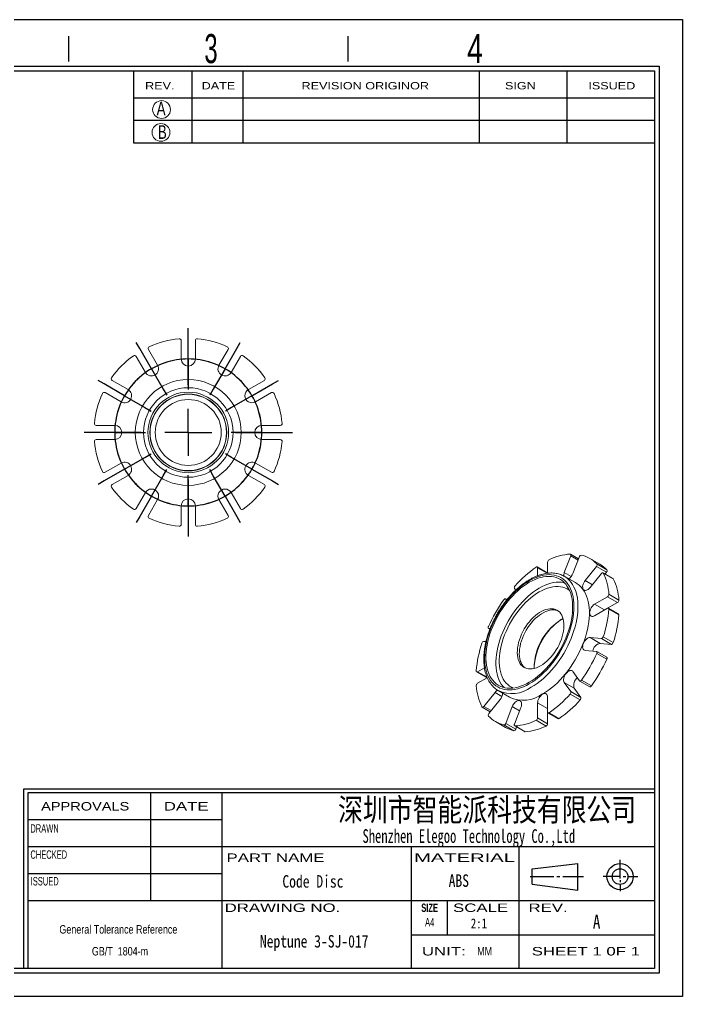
# Model space of a CAD drawing. Header units: millimetres. Extents: x 1 to 148, y 1 to 104.
# Drawn here: x 77.3 to 147.6, y 0.6 to 104.3 of the extents above; entities that cross this region are included whole.
import ezdxf

# ---------------------------------------------------------------- set-up
doc = ezdxf.new("R2010")
doc.units = ezdxf.units.MM
doc.header["$LTSCALE"] = 0.5
doc.layers.add('SLD-0', color=179, linetype='Continuous')
doc.styles.add('SLDTEXTSTYLE1', font='SIMSUN.TTC', dxfattribs={"width": 0.8})
doc.styles.add('SLDTEXTSTYLE10', font='ARIAL.TTF', dxfattribs={"width": 0.7584})
doc.styles.add('SLDTEXTSTYLE11', font='ARIAL.TTF', dxfattribs={"width": 1.2324})
doc.styles.add('SLDTEXTSTYLE12', font='ARIAL.TTF', dxfattribs={"width": 1.7064})
doc.styles.add('SLDTEXTSTYLE13', font='SIMSUN.TTC', dxfattribs={"width": 0.8, "bigfont": 'bigfont'})
doc.styles.add('SLDTEXTSTYLE14', font='SIMKAI.TTF', dxfattribs={"width": 0.67})
doc.styles.add('SLDTEXTSTYLE2', font='SIMFANG.TTF', dxfattribs={"width": 0.8})
doc.styles.add('SLDTEXTSTYLE3', font='SIMSUN.TTC', dxfattribs={"width": 0.8})
doc.styles.add('SLDTEXTSTYLE5', font='ARIAL.TTF', dxfattribs={"width": 0.63516})
doc.styles.add('SLDTEXTSTYLE6', font='GOTHIC.TTF', dxfattribs={"width": 0.7304})
doc.styles.add('SLDTEXTSTYLE7', font='GOTHIC.TTF', dxfattribs={"width": 0.61171})
doc.styles.add('SLDTEXTSTYLE8', font='ARIALBD.TTF', dxfattribs={"width": 0.63516})
doc.styles.add('SLDTEXTSTYLE9', font='ARIAL.TTF', dxfattribs={"width": 1.422})

# ---------------------------------------------------------------- blocks, each defined once
blk = doc.blocks.new('SW_NOTE_1')
at = {"layer": 'SLD-0', "color": 0, "char_height": 0.8963, "attachment_point": 2, "style": 'SLDTEXTSTYLE10'}
for s, insert in [('General Tolerance Reference ', (6.51, 1.16)), (' GB/T  1804-m', (6.55, -1.16))]:
    blk.add_mtext(s, dxfattribs=dict(at, insert=insert))
blk = doc.blocks.new('SW_CENTERMARKSYMBOL_0')
at = {"layer": 'SLD-0', "color": 0}
for p, q in [((-3.9, 3.55), (-3.9, 4.3)), ((-3.9, -1.75), (-3.9, 4.15)), ((-3.9, 1.05), (-3.9, 3.55)), ((-9.05, 2.17), (-9.43, 2.81)), ((-7.8, 0), (-9.05, 2.17)), ((0, 0), (1.25, 2.17)), ((1.25, 2.17), (1.62, 2.81)), ((-3.9, 1.05), (-3.9, -1.45)), ((-7.8, 0), (-6.55, -2.17)), ((0, 0), (-1.25, -2.17)), ((-12.82, -1.6), (-13.47, -1.23)), ((-10.65, -2.85), (-12.82, -1.6)), ((-3.9, -1.45), (-3.9, -2.2)), ((2.85, -2.85), (5.02, -1.6)), ((5.02, -1.6), (5.67, -1.23)), ((-10.65, -2.85), (-8.49, -4.1)), ((-6.55, -2.17), (-6.18, -2.81)), ((-1.25, -2.17), (-1.63, -2.81)), ((2.85, -2.85), (0.69, -4.1)), ((-8.49, -4.1), (-7.84, -4.48)), ((0.69, -4.1), (0.04, -4.48)), ((-3.9, -6.75), (-3.9, -4.25)), ((-14.2, -6.75), (-14.95, -6.75)), ((-8.9, -6.75), (-14.8, -6.75)), ((-11.7, -6.75), (-14.2, -6.75)), ((-11.7, -6.75), (-9.2, -6.75)), ((-9.2, -6.75), (-8.45, -6.75)), ((-3.9, -6.75), (-6.4, -6.75)), ((-3.9, -6.75), (-3.9, -9.25)), ((-3.9, -6.75), (-1.4, -6.75)), ((1.4, -6.75), (0.65, -6.75)), ((1.1, -6.75), (7, -6.75)), ((3.9, -6.75), (1.4, -6.75)), ((3.9, -6.75), (6.4, -6.75)), ((6.4, -6.75), (7.15, -6.75)), ((-8.49, -9.4), (-7.84, -9.03)), ((0.69, -9.4), (0.04, -9.03)), ((-10.65, -10.65), (-8.49, -9.4)), ((2.85, -10.65), (0.69, -9.4)), ((-10.65, -10.65), (-12.82, -11.9)), ((-7.8, -13.51), (-6.55, -11.34)), ((-6.55, -11.34), (-6.18, -10.7)), ((-3.9, -12.05), (-3.9, -11.3)), ((-1.25, -11.34), (-1.63, -10.7)), ((0, -13.51), (-1.25, -11.34)), ((2.85, -10.65), (5.02, -11.9)), ((-12.82, -11.9), (-13.47, -12.28)), ((-3.9, -11.75), (-3.9, -17.65)), ((-3.9, -14.55), (-3.9, -12.05)), ((5.02, -11.9), (5.67, -12.28)), ((-7.8, -13.51), (-9.05, -15.68)), ((0, -13.51), (1.25, -15.68)), ((-3.9, -14.55), (-3.9, -17.05)), ((-9.05, -15.68), (-9.43, -16.32)), ((1.25, -15.68), (1.62, -16.32)), ((-3.9, -17.05), (-3.9, -17.8))]:
    blk.add_line(p, q, dxfattribs=at)
for start, end in [(90, 108.364), (71.636, 90), (120, 138.364), (101.636, 120), (60, 78.364), (41.636, 60), (131.636, 150), (30, 48.364), (150, 168.364), (11.636, 30), (161.636, 180), (0, 18.364), (180, 198.364), (341.636, 0), (191.636, 210), (330, 348.364), (210, 228.364), (311.636, 330), (221.636, 240), (300, 318.364), (240, 258.364), (251.636, 270), (270, 288.364), (281.636, 300)]:
    blk.add_arc((-3.9, -6.75), 7.8, start, end, dxfattribs=at)

msp = doc.modelspace()

# ---------------------------------------------------------------- linework, layer by layer
at = {"color": 7, "linetype": 'Continuous', "lineweight": 15}
for p, q in [((94.394, 70.261), (94.394, 68.307)), ((95.894, 68.307), (95.894, 70.261)), ((89.617, 68.579), (90.594, 66.887)), ((91.893, 67.637), (90.916, 69.329)), ((99.371, 69.329), (98.394, 67.637)), ((99.693, 66.887), (100.67, 68.579)), ((88.764, 65.057), (87.072, 66.034)), ((103.216, 66.034), (101.524, 65.057)), ((86.322, 64.735), (88.014, 63.758)), ((102.274, 63.758), (103.966, 64.735)), ((87.344, 61.257), (85.39, 61.257)), ((104.898, 61.257), (102.944, 61.257)), ((85.39, 59.757), (87.344, 59.757)), ((102.944, 59.757), (104.898, 59.757)), ((88.014, 57.257), (86.322, 56.28)), ((103.966, 56.28), (102.274, 57.257)), ((87.072, 54.981), (88.764, 55.958)), ((101.524, 55.958), (103.216, 54.981)), ((90.594, 54.127), (89.617, 52.435)), ((100.67, 52.435), (99.693, 54.127)), ((90.916, 51.685), (91.893, 53.377)), ((98.394, 53.377), (99.371, 51.685)), ((94.394, 52.707), (94.394, 50.754)), ((95.894, 50.754), (95.894, 52.707)), ((133.254, 45.571), (133.254, 46.753)), ((135.713, 47.412), (135.022, 45.632)), ((136.544, 47.104), (135.691, 47.596)), ((135.941, 45.549), (136.632, 47.33)), ((138.784, 46.531), (137.724, 47.143)), ((133.213, 45.62), (132.152, 46.233)), ((132.194, 46.141), (132.194, 45.303)), ((138.432, 46.29), (137.235, 44.802)), ((139.492, 45.678), (138.432, 46.29)), ((138.476, 46.552), (139.537, 45.94)), ((139.34, 45.489), (139.492, 45.678)), ((134.98, 45.266), (134.999, 45.255)), ((136.211, 44.573), (134.999, 45.255)), ((137.766, 44.047), (138.962, 45.536)), ((140.193, 44.996), (139.133, 45.608)), ((140.222, 44.965), (139.162, 45.577)), ((129.868, 43.771), (129.735, 43.961)), ((128.937, 42.756), (128.794, 42.839)), ((128.816, 42.818), (128.896, 42.705)), ((139.621, 43.077), (138.239, 42.279)), ((140.682, 42.464), (139.621, 43.077)), ((139.762, 43.337), (140.822, 42.725)), ((139.3, 41.667), (138.239, 42.279)), ((138.239, 41.054), (139.621, 41.852)), ((139.286, 41.659), (139.3, 41.667)), ((139.3, 41.667), (140.682, 42.464)), ((140.782, 41.25), (139.721, 41.862)), ((140.822, 41.142), (139.762, 41.754)), ((126.987, 39.709), (127.128, 39.628)), ((127.153, 39.688), (127.016, 39.7)), ((138.962, 38.632), (137.766, 38.739)), ((138.826, 38.127), (137.766, 38.739)), ((140.023, 38.02), (138.962, 38.632)), ((139.162, 38.821), (140.222, 38.209)), ((126.486, 38.333), (126.719, 38.313)), ((137.235, 37.372), (138.432, 37.265)), ((138.826, 38.127), (140.023, 38.02)), ((139.522, 36.644), (138.461, 37.256)), ((139.537, 36.442), (138.476, 37.054)), ((126.551, 35.532), (125.827, 35.114)), ((125.727, 35.104), (126.788, 34.491)), ((125.827, 33.889), (126.851, 34.48)), ((136.632, 34.147), (135.941, 35.13)), ((135.022, 33.988), (135.713, 33.005)), ((136.083, 33.375), (135.022, 33.988)), ((136.774, 32.393), (136.083, 33.375)), ((136.654, 34.127), (137.715, 33.514)), ((136.836, 34.214), (137.897, 33.602)), ((127.682, 32.918), (126.486, 31.43)), ((127.016, 30.675), (128.213, 32.164)), ((127.997, 33.126), (129.194, 32.418)), ((128.023, 33.111), (127.997, 33.126)), ((133.254, 30.824), (133.254, 32.42)), ((136.71, 32.125), (135.649, 32.738)), ((135.713, 33.005), (136.774, 32.393)), ((126.315, 31.357), (127.168, 30.865)), ((129.507, 31.416), (128.816, 29.636)), ((129.735, 29.554), (130.425, 31.334)), ((132.194, 31.808), (132.194, 30.212)), ((133.254, 31.195), (132.194, 31.808)), ((132.194, 30.212), (133.254, 29.6)), ((133.254, 29.6), (133.254, 30.824)), ((133.296, 30.733), (134.356, 30.121)), ((133.409, 30.752), (134.47, 30.139)), ((127.724, 29.822), (128.785, 29.21)), ((129.672, 28.854), (128.611, 29.466)), ((128.816, 29.636), (129.877, 29.023)), ((129.757, 29.369), (130.818, 28.757)), ((129.799, 29.36), (130.859, 28.748)), ((129.877, 29.023), (129.965, 29.25)), ((133.099, 29.348), (132.038, 29.96))]:
    msp.add_line(p, q, dxfattribs=at)
at = {"color": 8, "linetype": 'Continuous', "lineweight": 15}
for p, q in [((136.49, 46.964), (135.713, 47.412)), ((133.192, 45.565), (132.194, 46.141)), ((135.747, 45.213), (135.022, 45.632)), ((138.012, 44.354), (137.235, 44.802)), ((128.932, 42.751), (128.816, 42.818)), ((127.016, 39.7), (127.131, 39.634)), ((125.827, 35.114), (126.827, 34.536)), ((128.407, 32.5), (127.682, 32.918)), ((126.486, 31.43), (127.262, 30.981)), ((130.283, 30.968), (129.507, 31.416))]:
    msp.add_line(p, q, dxfattribs=at)
at = {"color": 7, "linetype": 'Continuous', "lineweight": 15, "flags": 128}
for points in [[(135.713, 47.412), (135.725, 47.45), (135.731, 47.487), (135.731, 47.521), (135.725, 47.551), (135.713, 47.575), (135.696, 47.592), (135.675, 47.603), (135.649, 47.605)], [(132.194, 46.141), (132.191, 46.173), (132.181, 46.2), (132.167, 46.221), (132.147, 46.235), (132.123, 46.242), (132.097, 46.24), (132.068, 46.231), (132.038, 46.214)], [(131.31, 33.826), (131.62, 34.017), (131.928, 34.23), (132.234, 34.465), (132.536, 34.721), (132.833, 34.996), (133.123, 35.29), (133.406, 35.601), (133.679, 35.927), (133.943, 36.269), (134.195, 36.623), (134.435, 36.988), (134.661, 37.364), (134.873, 37.748), (135.07, 38.138), (135.25, 38.533), (135.414, 38.932), (135.56, 39.332), (135.688, 39.733), (135.798, 40.131), (135.888, 40.525), (135.958, 40.915), (136.009, 41.297), (136.039, 41.671), (136.049, 42.035), (136.039, 42.387), (136.009, 42.726), (135.958, 43.05), (135.888, 43.358), (135.798, 43.649), (135.688, 43.921), (135.56, 44.174), (135.414, 44.405), (135.25, 44.615), (135.07, 44.802), (134.873, 44.965), (134.661, 45.104), (134.435, 45.218), (134.195, 45.307), (133.943, 45.37), (133.679, 45.407), (133.406, 45.418), (133.123, 45.403), (132.833, 45.361), (132.536, 45.294), (132.234, 45.201), (131.928, 45.082), (131.62, 44.939), (131.31, 44.772), (131, 44.581), (130.691, 44.368), (130.385, 44.133), (130.083, 43.877), (129.786, 43.602), (129.496, 43.308), (129.213, 42.998), (128.94, 42.671), (128.677, 42.33), (128.424, 41.976), (128.185, 41.61), (127.958, 41.234), (127.746, 40.851), (127.55, 40.46), (127.369, 40.065), (127.205, 39.666), (127.059, 39.266), (126.931, 38.866), (126.822, 38.468), (126.732, 38.073), (126.661, 37.683), (126.611, 37.301), (126.58, 36.927), (126.57, 36.563), (126.58, 36.211), (126.611, 35.872), (126.661, 35.548), (126.732, 35.24), (126.822, 34.949), (126.931, 34.677), (127.059, 34.425), (127.205, 34.193), (127.369, 33.984), (127.55, 33.797), (127.746, 33.634), (127.958, 33.495), (128.185, 33.38), (128.424, 33.292), (128.677, 33.229), (128.94, 33.191), (129.213, 33.181), (129.496, 33.196), (129.786, 33.237), (130.083, 33.305), (130.385, 33.398), (130.691, 33.516), (131, 33.659), (131.31, 33.826)], [(131.31, 33.992), (131.617, 34.181), (131.922, 34.393), (132.225, 34.627), (132.524, 34.881), (132.817, 35.156), (133.104, 35.449), (133.383, 35.759), (133.652, 36.085), (133.911, 36.425), (134.158, 36.778), (134.393, 37.143), (134.614, 37.517), (134.82, 37.899), (135.01, 38.287), (135.184, 38.68), (135.34, 39.075), (135.479, 39.472), (135.599, 39.868), (135.7, 40.261), (135.781, 40.65), (135.842, 41.033), (135.883, 41.408), (135.903, 41.774), (135.903, 42.128), (135.883, 42.47), (135.842, 42.798), (135.781, 43.111), (135.7, 43.406), (135.599, 43.683), (135.479, 43.94), (135.34, 44.177), (135.184, 44.392), (135.01, 44.584), (134.82, 44.752), (134.614, 44.896), (134.393, 45.015), (134.158, 45.109), (133.911, 45.177), (133.652, 45.218), (133.383, 45.233), (133.104, 45.221), (132.817, 45.183), (132.524, 45.119), (132.225, 45.029), (131.922, 44.913), (131.617, 44.772), (131.31, 44.607), (131.003, 44.418), (130.697, 44.206), (130.394, 43.972), (130.095, 43.717), (129.802, 43.443), (129.515, 43.15), (129.237, 42.84), (128.967, 42.514), (128.708, 42.173), (128.461, 41.82), (128.227, 41.456), (128.006, 41.082), (127.8, 40.7), (127.609, 40.311), (127.436, 39.919), (127.279, 39.523), (127.141, 39.126), (127.021, 38.731), (126.92, 38.337), (126.839, 37.949), (126.778, 37.566), (126.737, 37.19), (126.716, 36.825), (126.716, 36.47), (126.737, 36.128), (126.778, 35.8), (126.839, 35.488), (126.92, 35.192), (127.021, 34.916), (127.141, 34.658), (127.279, 34.422), (127.436, 34.207), (127.609, 34.015), (127.8, 33.846), (128.006, 33.702), (128.227, 33.583), (128.461, 33.489), (128.708, 33.422), (128.967, 33.38), (129.237, 33.365), (129.515, 33.377), (129.802, 33.415), (130.095, 33.479), (130.394, 33.569), (130.697, 33.685), (131.003, 33.826), (131.31, 33.992)], [(128.634, 33.439), (128.496, 33.595), (128.34, 33.809), (128.201, 34.046), (128.081, 34.303), (127.981, 34.58), (127.899, 34.875), (127.838, 35.188), (127.797, 35.516), (127.777, 35.858), (127.777, 36.212), (127.797, 36.578), (127.838, 36.953), (127.899, 37.336), (127.981, 37.725), (128.081, 38.118), (128.201, 38.514), (128.34, 38.911), (128.496, 39.306), (128.67, 39.699), (128.86, 40.087), (129.067, 40.469), (129.287, 40.843), (129.522, 41.208), (129.769, 41.561), (130.028, 41.901), (130.297, 42.227), (130.576, 42.537), (130.863, 42.83), (131.156, 43.105), (131.455, 43.36), (131.758, 43.593), (132.063, 43.805), (132.37, 43.994), (132.677, 44.16), (132.983, 44.301), (133.286, 44.417), (133.585, 44.507), (133.878, 44.571), (134.165, 44.609), (134.443, 44.621), (134.713, 44.606), (134.972, 44.564), (135.046, 44.547)], [(137.235, 44.802), (137.151, 44.683), (137.08, 44.555), (137.025, 44.421), (136.988, 44.287), (136.971, 44.159), (136.975, 44.041), (136.998, 43.938), (137.041, 43.853), (137.102, 43.791), (137.178, 43.752), (137.266, 43.74), (137.363, 43.754), (137.466, 43.794), (137.57, 43.857), (137.671, 43.943), (137.766, 44.047)], [(139.162, 45.577), (139.147, 45.598), (139.127, 45.611), (139.103, 45.618), (139.076, 45.616), (139.047, 45.606), (139.018, 45.589), (138.989, 45.565), (138.962, 45.536)], [(140.193, 44.996), (140.207, 44.985), (140.222, 44.965)], [(135.569, 43.752), (135.523, 43.785), (135.318, 43.912), (135.097, 44.014), (134.864, 44.09), (134.619, 44.14), (134.362, 44.162), (134.096, 44.159), (133.821, 44.128), (133.54, 44.071), (133.252, 43.988), (132.961, 43.879), (132.666, 43.745), (132.37, 43.586), (132.074, 43.403), (131.78, 43.198), (131.488, 42.97), (131.201, 42.721), (130.919, 42.453), (130.645, 42.166), (130.379, 41.863), (130.122, 41.544), (129.877, 41.211), (129.643, 40.866), (129.423, 40.51), (129.217, 40.145), (129.027, 39.773), (128.853, 39.396), (128.696, 39.015), (128.557, 38.633), (128.437, 38.251), (128.335, 37.871), (128.254, 37.496), (128.192, 37.126), (128.151, 36.763), (128.13, 36.41), (128.13, 36.068), (128.151, 35.739), (128.192, 35.424), (128.254, 35.125), (128.335, 34.844), (128.437, 34.581), (128.557, 34.338), (128.696, 34.116), (128.853, 33.917), (129.027, 33.741), (129.217, 33.588), (129.423, 33.461), (129.584, 33.384)], [(132.724, 32.753), (133.042, 32.948), (133.358, 33.166), (133.672, 33.406), (133.983, 33.667), (134.288, 33.947), (134.586, 34.246), (134.877, 34.563), (135.159, 34.896), (135.431, 35.243), (135.692, 35.604), (135.94, 35.977), (136.176, 36.359), (136.397, 36.751), (136.603, 37.15), (136.794, 37.554), (136.967, 37.962), (137.123, 38.372), (137.261, 38.783), (137.381, 39.192), (137.481, 39.599), (137.562, 40), (137.622, 40.396), (137.663, 40.784), (137.683, 41.162), (137.683, 41.529), (137.663, 41.884), (137.622, 42.225), (137.562, 42.551), (137.481, 42.859), (137.381, 43.15), (137.261, 43.422), (137.123, 43.673), (136.967, 43.903), (136.794, 44.11), (136.603, 44.295), (136.397, 44.456), (136.211, 44.573)], [(128.816, 42.818), (128.799, 42.836), (128.777, 42.846), (128.752, 42.848), (128.724, 42.843), (128.694, 42.829), (128.665, 42.809), (128.637, 42.783), (128.611, 42.751)], [(132.512, 35.747), (132.737, 35.889), (132.96, 36.053), (133.179, 36.239), (133.393, 36.444), (133.6, 36.667), (133.798, 36.906), (133.985, 37.159), (134.159, 37.424), (134.321, 37.699), (134.467, 37.981), (134.597, 38.269), (134.709, 38.559), (134.804, 38.85), (134.879, 39.138), (134.935, 39.423), (134.971, 39.7), (134.986, 39.969), (134.981, 40.226), (134.955, 40.469), (134.909, 40.698), (134.844, 40.908), (134.759, 41.1), (134.655, 41.271), (134.534, 41.421), (134.396, 41.546), (134.242, 41.648), (134.074, 41.724), (133.893, 41.774), (133.7, 41.798), (133.498, 41.796), (133.287, 41.767), (133.07, 41.712), (132.849, 41.631), (132.624, 41.525), (132.399, 41.395), (132.175, 41.242), (131.953, 41.067), (131.736, 40.872), (131.526, 40.657), (131.323, 40.426), (131.131, 40.18), (130.95, 39.92), (130.782, 39.65), (130.628, 39.371), (130.49, 39.086), (130.368, 38.797), (130.265, 38.506), (130.18, 38.216), (130.114, 37.929), (130.068, 37.648), (130.043, 37.375), (130.038, 37.112), (130.053, 36.861), (130.089, 36.625), (130.144, 36.405), (130.22, 36.204), (130.314, 36.022), (130.427, 35.862), (130.557, 35.724), (130.703, 35.61), (130.864, 35.522), (131.039, 35.458), (131.226, 35.421), (131.423, 35.41), (131.63, 35.426), (131.844, 35.468), (132.064, 35.536), (132.287, 35.629), (132.512, 35.747)], [(134.364, 41.57), (134.286, 41.601), (134.105, 41.652), (133.912, 41.676), (133.71, 41.673), (133.499, 41.644), (133.282, 41.589), (133.061, 41.509), (132.837, 41.403), (132.611, 41.273), (132.387, 41.119), (132.165, 40.944), (131.948, 40.749), (131.738, 40.535), (131.536, 40.304), (131.343, 40.057), (131.162, 39.798), (130.994, 39.528), (130.84, 39.249), (130.702, 38.964), (130.581, 38.674), (130.477, 38.384), (130.392, 38.094), (130.326, 37.807), (130.28, 37.526), (130.255, 37.252), (130.25, 36.989), (130.265, 36.739), (130.301, 36.502), (130.357, 36.283), (130.432, 36.081), (130.527, 35.899), (130.639, 35.739), (130.769, 35.602), (130.871, 35.518)], [(138.239, 42.279), (138.136, 42.208), (138.036, 42.115), (137.945, 42.006), (137.864, 41.883), (137.798, 41.752), (137.749, 41.618), (137.719, 41.486), (137.709, 41.361), (137.719, 41.247), (137.749, 41.15), (137.798, 41.072), (137.864, 41.017), (137.945, 40.987), (138.036, 40.984), (138.136, 41.006), (138.239, 41.054)], [(139.762, 41.754), (139.761, 41.788), (139.755, 41.817), (139.743, 41.841), (139.726, 41.859), (139.704, 41.869), (139.678, 41.871), (139.65, 41.865), (139.621, 41.852)], [(126.972, 39.911), (126.957, 39.873), (126.948, 39.836), (126.945, 39.8), (126.949, 39.768), (126.958, 39.741), (126.973, 39.72), (126.992, 39.706), (127.016, 39.7)], [(137.766, 38.739), (137.671, 38.734), (137.57, 38.703), (137.466, 38.647), (137.363, 38.568), (137.266, 38.47), (137.178, 38.355), (137.102, 38.229), (137.041, 38.097), (136.998, 37.963), (136.975, 37.832), (136.971, 37.71), (136.988, 37.601), (137.025, 37.51), (137.08, 37.44), (137.151, 37.393), (137.235, 37.372)], [(138.476, 37.054), (138.491, 37.092), (138.5, 37.13), (138.502, 37.165), (138.499, 37.197), (138.49, 37.224), (138.475, 37.245), (138.456, 37.259), (138.432, 37.265)], [(139.522, 36.644), (139.536, 36.633), (139.551, 36.612), (139.56, 36.585), (139.563, 36.553), (139.56, 36.518), (139.551, 36.48), (139.537, 36.442)], [(125.686, 35.211), (125.686, 35.178), (125.693, 35.148), (125.705, 35.124), (125.722, 35.107), (125.744, 35.097), (125.77, 35.095), (125.798, 35.1), (125.827, 35.114)], [(135.941, 35.13), (135.88, 35.193), (135.804, 35.231), (135.716, 35.244), (135.619, 35.23), (135.516, 35.19), (135.412, 35.126), (135.311, 35.041), (135.216, 34.936), (135.132, 34.818), (135.061, 34.689), (135.006, 34.555), (134.969, 34.422), (134.952, 34.294), (134.956, 34.176), (134.979, 34.072), (135.022, 33.988)], [(136.632, 34.147), (136.649, 34.13), (136.671, 34.12), (136.696, 34.117), (136.724, 34.123), (136.753, 34.136), (136.783, 34.156), (136.811, 34.183), (136.836, 34.214)], [(137.897, 33.602), (137.871, 33.571), (137.843, 33.544), (137.814, 33.524), (137.785, 33.511), (137.757, 33.505), (137.731, 33.507), (137.715, 33.514)], [(133.254, 32.42), (133.244, 32.533), (133.214, 32.631), (133.165, 32.709), (133.099, 32.763), (133.019, 32.793), (132.927, 32.797), (132.827, 32.774), (132.724, 32.726), (132.62, 32.655), (132.521, 32.562), (132.429, 32.453), (132.349, 32.33), (132.283, 32.199), (132.234, 32.065), (132.204, 31.933), (132.194, 31.808)], [(126.286, 31.388), (126.301, 31.368), (126.321, 31.354), (126.345, 31.348), (126.372, 31.35), (126.401, 31.36), (126.43, 31.377), (126.459, 31.4), (126.486, 31.43)], [(130.425, 31.334), (130.468, 31.468), (130.492, 31.599), (130.495, 31.721), (130.478, 31.829), (130.442, 31.92), (130.387, 31.991), (130.316, 32.037), (130.231, 32.058), (130.137, 32.053), (130.035, 32.022), (129.932, 31.966), (129.829, 31.887), (129.732, 31.789), (129.643, 31.675), (129.567, 31.549), (129.507, 31.416)], [(133.254, 30.824), (133.257, 30.792), (133.266, 30.765), (133.281, 30.744), (133.301, 30.73), (133.324, 30.724), (133.351, 30.725), (133.38, 30.735), (133.409, 30.752)], [(129.735, 29.554), (129.723, 29.516), (129.717, 29.479), (129.716, 29.445), (129.722, 29.415), (129.734, 29.391), (129.752, 29.373), (129.773, 29.363), (129.799, 29.36)], [(130.859, 28.748), (130.834, 28.75), (130.818, 28.757)]]:
    msp.add_lwpolyline(points, dxfattribs=at)
at = {"color": 8, "linetype": 'Continuous', "lineweight": 15, "flags": 128}
msp.add_lwpolyline([(134.999, 45.255), (135.186, 45.138), (135.391, 44.978), (135.581, 44.794), (135.754, 44.586), (135.91, 44.357), (136.048, 44.106), (136.167, 43.835), (136.267, 43.545), (136.347, 43.237), (136.408, 42.912), (136.449, 42.572), (136.469, 42.218), (136.469, 41.852), (136.449, 41.474), (136.408, 41.087), (136.347, 40.692), (136.267, 40.291), (136.167, 39.886), (136.048, 39.477), (135.91, 39.067), (135.754, 38.658), (135.581, 38.251), (135.391, 37.848), (135.186, 37.45), (134.965, 37.059), (134.73, 36.677), (134.482, 36.305), (134.221, 35.945), (133.95, 35.598), (133.668, 35.266), (133.378, 34.95), (133.08, 34.652), (132.776, 34.372), (132.467, 34.112), (132.153, 33.872), (131.837, 33.655), (131.52, 33.46)], dxfattribs=at)
at = {"color": 7, "linetype": 'Continuous', "lineweight": 15}
for radius in [5.616, 4.75, 4.278, 4.074, 4.05, 3.5]:
    msp.add_circle((95.144, 60.507), radius, dxfattribs=at)
for centre, radius, start, end in [((91.09, 69.429), 0.2, 114.43708, 210), ((95.144, 60.507), 10, 95.56292, 114.43708), ((94.194, 70.261), 0.2, 0, 95.56292), ((96.094, 70.261), 0.2, 84.43708, 180), ((95.144, 60.507), 10, 65.56292, 84.43708), ((99.198, 69.429), 0.2, 330, 65.56292), ((95.144, 60.507), 10, 125.56292, 144.43708), ((89.444, 68.479), 0.2, 30, 125.56292), ((100.844, 68.479), 0.2, 54.43708, 150), ((95.144, 60.507), 10, 35.56292, 54.43708), ((91.244, 67.262), 0.75, 210, 30), ((95.144, 68.307), 0.75, 180, 0), ((99.044, 67.262), 0.75, 150, 330), ((87.172, 66.207), 0.2, 144.43708, 240), ((103.116, 66.207), 0.2, 300, 35.56292), ((95.144, 60.507), 10, 155.56292, 174.43708), ((86.222, 64.562), 0.2, 60, 155.56292), ((88.389, 64.407), 0.75, 240, 60), ((101.899, 64.407), 0.75, 120, 300), ((104.066, 64.562), 0.2, 24.43708, 120), ((95.144, 60.507), 10, 5.56292, 24.43708), ((85.39, 61.457), 0.2, 174.43708, 270), ((87.344, 60.507), 0.75, 270, 90), ((102.944, 60.507), 0.75, 90, 270), ((104.898, 61.457), 0.2, 270, 5.56292), ((85.39, 59.557), 0.2, 90, 185.56292), ((95.144, 60.507), 10, 185.56292, 204.43708), ((95.144, 60.507), 10, 335.56292, 354.43708), ((104.898, 59.557), 0.2, 354.43708, 90), ((88.389, 56.607), 0.75, 300, 120), ((101.899, 56.607), 0.75, 60, 240), ((86.222, 56.453), 0.2, 204.43708, 300), ((104.066, 56.453), 0.2, 240, 335.56292), ((87.172, 54.808), 0.2, 120, 215.56292), ((103.116, 54.808), 0.2, 324.43708, 60), ((95.144, 60.507), 10, 215.56292, 234.43708), ((91.244, 53.752), 0.75, 330, 150), ((99.044, 53.752), 0.75, 30, 210), ((95.144, 60.507), 10, 305.56292, 324.43708), ((95.144, 52.707), 0.75, 0, 180), ((89.444, 52.535), 0.2, 234.43708, 330), ((100.844, 52.535), 0.2, 210, 305.56292), ((91.09, 51.585), 0.2, 150, 245.56292), ((95.144, 60.507), 10, 245.56292, 264.43708), ((95.144, 60.507), 10, 275.56292, 294.43708), ((99.198, 51.585), 0.2, 294.43708, 30), ((94.194, 50.754), 0.2, 264.43708, 0), ((96.094, 50.754), 0.2, 180, 275.56292), ((133.556, 46.741), 0.302, 119.05464, 177.73174), ((136.086, 41.493), 6.128, 94.08969, 115.90183), ((136.849, 47.276), 0.223, 93.10651, 166.09863), ((136.03, 44.211), 3.386, 43.75891, 76.23034), ((139.561, 35.475), 13.112, 125.00874, 138.11842), ((135.907, 45.271), 0.955, 157.79168, 180.16892), ((138.277, 46.451), 0.223, 313.90447, 26.88777), ((137.08, 43.585), 3.403, 43.78197, 59.94403), ((139.337, 45.839), 0.223, 313.90447, 26.88777), ((133.17, 45.551), 0.0813, 14.96866, 57.97555), ((134.877, 45.934), 1.131, 302.56149, 340.13659), ((133.648, 42.899), 6.13, 4.09482, 25.90291), ((134.708, 42.287), 6.13, 4.09482, 25.90291), ((129.964, 44.047), 0.245, 132.40756, 200.67125), ((142.644, 32.756), 17.228, 144.53886, 155.46114), ((139.46, 43.332), 0.302, 302.26857, 0.94503), ((140.52, 42.72), 0.302, 302.26857, 0.94503), ((126.698, 42.899), 13.114, 341.88124, 354.98944), ((138.435, 35.186), 6.629, 124.07911, 175.92627), ((137.939, 35.472), 6.11, 119.92923, 180.07614), ((127.759, 42.287), 13.114, 341.88124, 354.98944), ((140.717, 41.164), 0.107, 348.24076, 53.19192), ((138.922, 38.874), 0.245, 279.32437, 347.59507), ((138.75, 34.066), 13.114, 161.88124, 174.98944), ((126.525, 38.092), 0.245, 99.32437, 167.59507), ((139.001, 37.183), 0.96, 100.45949, 172.99681), ((139.983, 38.261), 0.245, 279.32437, 347.59507), ((122.804, 44.21), 17.228, 324.53886, 335.46114), ((123.864, 43.597), 17.228, 324.53886, 335.46114), ((126.826, 34.563), 0.0814, 242.05214, 285.39921), ((136.988, 33.697), 0.96, 127.02196, 199.53745), ((125.988, 33.633), 0.302, 122.26857, 180.94503), ((131.8, 34.066), 6.13, 184.09482, 205.90291), ((128.438, 32.332), 0.956, 119.92312, 142.2029), ((127.348, 32.893), 1.131, 319.86577, 357.42044), ((130.673, 35.596), 3.506, 245.03732, 305.79862), ((125.887, 41.491), 13.112, 305.00874, 318.11842), ((135.484, 32.918), 0.245, 312.40756, 20.67125), ((136.545, 32.306), 0.245, 312.40756, 20.67125), ((126.948, 40.878), 13.112, 305.00874, 318.11842), ((127.171, 30.514), 0.223, 133.90447, 206.88777), ((129.417, 32.755), 3.386, 223.75891, 256.23034), ((131.892, 30.224), 0.302, 299.05464, 357.73174), ((134.399, 30.215), 0.104, 245.66101, 312.90525), ((128.599, 29.689), 0.223, 273.10651, 346.09863), ((130.488, 32.169), 3.414, 240.0878, 256.18104), ((129.362, 35.472), 6.128, 274.08969, 295.90183), ((130.422, 34.86), 6.128, 274.08969, 295.90183), ((132.952, 29.612), 0.302, 299.05464, 357.73174), ((129.66, 29.077), 0.223, 273.10651, 346.09863)]:
    msp.add_arc(centre, radius, start, end, dxfattribs=at)
at = {"color": 8, "linetype": 'Continuous', "lineweight": 15}
msp.add_arc((129.474, 36.27), 3.476, 245.34077, 306.06677, dxfattribs=at)
at = {"color": 7, "linetype": 'Continuous', "lineweight": 15}
msp.add_open_spline([(134.977, 45.266), (134.907, 45.302), (134.762, 45.378), (134.525, 45.466), (134.274, 45.534), (134.012, 45.577), (133.741, 45.598), (133.462, 45.594), (133.175, 45.567), (132.882, 45.516), (132.583, 45.44), (132.281, 45.342), (131.976, 45.219), (131.67, 45.075), (131.363, 44.908), (131.057, 44.72), (130.753, 44.511), (130.453, 44.283), (130.156, 44.036), (129.865, 43.771), (129.58, 43.49), (129.302, 43.193), (129.033, 42.881), (128.773, 42.556), (128.522, 42.218), (128.283, 41.869), (128.056, 41.511), (127.841, 41.144), (127.639, 40.771), (127.452, 40.391), (127.279, 40.007), (127.122, 39.619), (126.981, 39.231), (126.857, 38.841), (126.749, 38.453), (126.659, 38.068), (126.587, 37.686), (126.533, 37.309), (126.497, 36.939), (126.481, 36.576), (126.483, 36.223), (126.504, 35.88), (126.544, 35.549), (126.604, 35.23), (126.682, 34.927), (126.779, 34.639), (126.895, 34.367), (127.028, 34.115), (127.179, 33.881), (127.346, 33.668), (127.529, 33.476), (127.726, 33.306), (127.893, 33.185), (127.998, 33.128), (128.027, 33.112)], degree=3, knots=[0, 0, 0, 0, 0.017457, 0.0362966, 0.055173, 0.0741254, 0.0931822, 0.1123579, 0.1316539, 0.15106, 0.1705586, 0.1901286, 0.2097492, 0.2294017, 0.2490712, 0.2687459, 0.2884164, 0.3080786, 0.3277299, 0.3473694, 0.3669972, 0.3866139, 0.4062207, 0.425819, 0.4454105, 0.4649968, 0.4845798, 0.5041612, 0.523743, 0.5433265, 0.5629134, 0.5825057, 0.6021052, 0.6217137, 0.641333, 0.6609648, 0.6806104, 0.7002709, 0.7199468, 0.7396376, 0.7593417, 0.7790556, 0.7987721, 0.8184797, 0.8381641, 0.857807, 0.8773865, 0.8968792, 0.9162635, 0.9355237, 0.9546551, 0.9736666, 0.9925822, 1, 1, 1, 1], dxfattribs=at)
at = {"layer": 'SLD-0'}
for p, q in [((0.795, 104.337), (147.553, 104.337)), ((147.553, 104.337), (147.553, 0.647)), ((6.337, 98.905), (144.591, 98.905)), ((126.009, 98.905), (126.009, 91.257)), ((135.3, 98.905), (135.3, 91.257)), ((144.591, 98.905), (144.591, 3.609)), ((144.591, 3.609), (6.337, 3.609)), ((147.553, 0.647), (0.795, 0.647))]:
    msp.add_line(p, q, dxfattribs=at)
at = {"layer": 'SLD-0', "color": 6, "linetype": 'Continuous'}
for p, q in [((82.476, 99.893), (82.476, 102.585)), ((112.102, 99.893), (112.102, 102.585)), ((5.844, 99.399), (145.084, 99.399)), ((145.084, 99.399), (145.084, 3.116)), ((145.084, 3.116), (5.844, 3.116))]:
    msp.add_line(p, q, dxfattribs=at)
at = {"layer": 'SLD-0', "color": 179, "linetype": 'Continuous'}
for p, q in [((89.329, 98.905), (89.329, 91.257)), ((95.525, 98.905), (95.525, 91.257)), ((100.943, 98.905), (100.943, 91.257)), ((89.329, 96.037), (144.591, 96.037)), ((89.329, 93.647), (144.591, 93.647)), ((89.329, 91.257), (144.591, 91.257)), ((144.591, 22.665), (77.665, 22.665)), ((77.665, 22.665), (77.665, 3.609)), ((144.591, 22.253), (78.143, 22.253)), ((78.143, 22.253), (78.143, 3.609)), ((91.14, 22.253), (91.14, 10.78)), ((98.699, 22.253), (98.699, 3.609)), ((98.699, 19.385), (78.143, 19.385)), ((144.591, 16.517), (78.143, 16.517)), ((118.776, 16.517), (118.776, 3.609)), ((130.249, 3.609), (130.249, 16.517)), ((131.628, 14.177), (136.444, 14.769)), ((136.444, 11.923), (136.444, 14.769)), ((140.935, 13.175), (140.935, 15.158)), ((98.699, 13.648), (78.143, 13.648)), ((131.628, 12.553), (131.628, 14.177)), ((131.393, 13.366), (133.915, 13.366)), ((131.628, 12.553), (136.444, 11.923)), ((134.23, 13.366), (134.546, 13.366)), ((134.861, 13.366), (137.068, 13.366)), ((140.935, 13.366), (139.134, 13.366)), ((140.935, 12.983), (140.935, 12.792)), ((140.935, 12.6), (140.935, 11.833)), ((141.25, 13.366), (141.565, 13.366)), ((141.881, 13.366), (142.826, 13.366)), ((144.591, 10.78), (78.143, 10.78)), ((122.601, 10.78), (122.601, 7.195)), ((118.776, 7.195), (144.591, 7.195))]:
    msp.add_line(p, q, dxfattribs=at)
at = {"layer": 'SLD-0', "lineweight": 0}
for centre in [(92.311, 94.782), (92.25, 92.357)]:
    msp.add_circle(centre, 0.947, dxfattribs=at)
at = {"layer": 'SLD-0', "color": 179, "linetype": 'Continuous'}
for radius in [1.386, 0.834]:
    msp.add_circle((140.935, 13.366), radius, dxfattribs=at)

# ---------------------------------------------------------------- block references
at = {"layer": 'SLD-0', "color": 1}
msp.add_blockref('SW_CENTERMARKSYMBOL_0', (99.044, 67.262), dxfattribs=at)
at = {"layer": 'SLD-0', "color": 179}
msp.add_blockref('SW_NOTE_1', (81.219, 7.055), dxfattribs=at)

# ---------------------------------------------------------------- texts
at = {"layer": 'SLD-0'}
for s, insert, char_height, attachment_point, style in [('3', (96.853, 102.797), 3.086, 1, 'SLDTEXTSTYLE7'), ('4', (124.72, 102.793), 3.086, 1, 'SLDTEXTSTYLE6'), ('A', (91.789, 95.626), 1.452, 1, 'SLDTEXTSTYLE6'), ('B', (91.916, 93.119), 1.452, 1, 'SLDTEXTSTYLE6'), ('\\M+1905B圳\\M+18E73\\M+19271\\M+1945C\\M+19468\\M+189C8\\M+18B5A\\M+1974C\\M+18CC0\\M+18CF6\\M+18E69', (126.838, 21.669), 2.41404, 2, 'SLDTEXTSTYLE13'), ('Code Disc', (108.365, 13.523), 1.3229, 2, 'SLDTEXTSTYLE3'), ('ABS', (123.839, 13.603), 1.3229, 2, 'SLDTEXTSTYLE3'), ('A', (138.057, 9.315), 1.455, 1, 'SLDTEXTSTYLE1'), ('Neptune 3-SJ-017', (108.501, 7.164), 1.32292, 2, 'SLDTEXTSTYLE3')]:
    msp.add_mtext(s, dxfattribs=dict(at, insert=insert, char_height=char_height, attachment_point=attachment_point, style=style))
at = {"layer": 'SLD-0', "color": 179}
for s, insert, char_height, attachment_point, style in [('REV.', (90.564, 97.7), 0.7768, 1, 'SLDTEXTSTYLE11'), ('DATE', (96.563, 97.7), 0.7768, 1, 'SLDTEXTSTYLE11'), ('REVISION ORIGINOR', (107.154, 97.7), 0.77682, 1, 'SLDTEXTSTYLE11'), ('SIGN', (128.733, 97.7), 0.7768, 1, 'SLDTEXTSTYLE11'), ('ISSUED', (137.574, 97.7), 0.7768, 1, 'SLDTEXTSTYLE11'), ('APPROVALS', (84.213, 21.281), 0.8963, 2, 'SLDTEXTSTYLE11'), ('DATE', (94.925, 21.281), 0.8963, 2, 'SLDTEXTSTYLE9'), ('DRAWN', (79.902, 18.926), 0.8963, 2, 'SLDTEXTSTYLE5'), ('Shenzhen Elegoo Technology Co.,Ltd', (124.899, 18.4), 1.45521, 2, 'SLDTEXTSTYLE14'), ('CHECKED', (80.348, 16.157), 0.8963, 2, 'SLDTEXTSTYLE5'), ('PART NAME', (104.397, 15.823), 0.8963, 2, 'SLDTEXTSTYLE9'), ('MATERIAL', (124.44, 15.823), 0.8963, 2, 'SLDTEXTSTYLE12'), ('ISSUED', (79.918, 13.327), 0.8963, 2, 'SLDTEXTSTYLE5'), ('DRAWING NO.', (105.134, 10.511), 0.89633, 2, 'SLDTEXTSTYLE9'), ('SIZE', (120.739, 10.511), 0.8963, 2, 'SLDTEXTSTYLE8'), ('SCALE', (126.144, 10.511), 0.8963, 2, 'SLDTEXTSTYLE9'), ('REV.', (133.305, 10.511), 0.8963, 2, 'SLDTEXTSTYLE9'), ('A4', (120.745, 8.977), 0.8963, 2, 'SLDTEXTSTYLE5'), ('2:1', (125.965, 8.928), 1.0583, 2, 'SLDTEXTSTYLE2'), ('UNIT:', (122.249, 5.895), 0.8963, 2, 'SLDTEXTSTYLE9'), ('MM', (126.58, 5.895), 0.8963, 2, 'SLDTEXTSTYLE10'), ('SHEET 1 0F 1', (137.31, 5.895), 0.89633, 2, 'SLDTEXTSTYLE9')]:
    msp.add_mtext(s, dxfattribs=dict(at, insert=insert, char_height=char_height, attachment_point=attachment_point, style=style))

doc.saveas('drawing.dxf')
